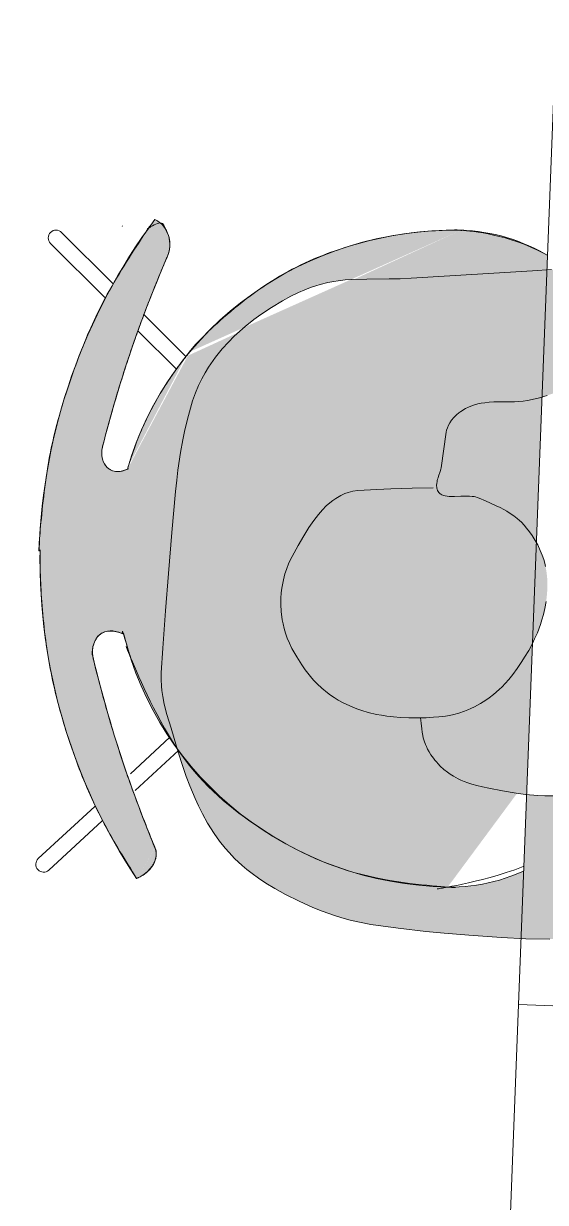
# Model space of a CAD drawing. Header units: millimetres. Extents: x 17924 to 83548, y -4690 to 56252.
# Drawn here: x 79107 to 79507, y 52659 to 53564 of the extents above; entities that cross this region are included whole.
import ezdxf

# ---------------------------------------------------------------- set-up
doc = ezdxf.new("R2010")
doc.units = ezdxf.units.MM
doc.header["$MEASUREMENT"] = 0
for name, color, linetype, lineweight in [('FURN-FREE', 1, 'Continuous', 0), ('PRES-FILL', 7, 'Continuous', 0), ('PRES-PEOP', 42, 'Continuous', 0)]:
    doc.layers.add(name, color=color, linetype=linetype, lineweight=lineweight)

# ---------------------------------------------------------------- blocks, each defined once
blk = doc.blocks.new('ANT_13')
at = {"color": 0, "linetype": 'ByBlock', "lineweight": -2}
for p, q in [((-230.6050000000032, 252.3579999999783), (-230.5849999999991, 252.3589999999967)), ((-222.1099999999933, 252.0420000000013), (-182.1699999999983, 208.8469999999797)), ((-230.9230000000025, 243.8939999999857), (-193.1000000000058, 202.9900000000052)), ((249.7079999999987, 243.2330000000075), (208.2010000000082, 201.560999999987)), ((258.2300000000032, 234.763999999981), (218.9060000000027, 195.2989999999845)), ((-237.2879999999932, 197.6639999999898), (-237.7749999999942, 197.3369999999995)), ((-157.5270000000091, 182.1999999999971), (-129.5180000000037, 151.900999999998)), ((-170.4360000000015, 178.4900000000052), (-139.413999999997, 144.9219999999768)), ((181.9289999999892, 175.1599999999744), (153.163999999997, 146.2839999999997)), ((194.6730000000098, 170.9689999999828), (162.7639999999956, 138.9270000000106)), ((237.9219999999987, 154.1479999999865), (237.9240000000063, 154.1490000000049)), ((-190.0079999999944, -176.9710000000196), (-240.1240000000034, -227.2660000000033)), ((-180.8860000000059, -184.8450000000157), (-231.6219999999958, -235.7579999999871)), ((200.5110000000059, -183.8859999999986), (249.0679999999993, -236.398000000001)), ((191.0699999999997, -191.3760000000038), (240.2560000000085, -244.5680000000139)), ((-240.1019999999917, -235.7510000000038), (-240.1239999999962, -235.7600000000093)), ((248.7309999999998, -244.8740000000253), (248.7309999999998, -244.8849999999948))]:
    blk.add_line(p, q, dxfattribs=at)
at = {"color": 0, "linetype": 'ByBlock', "lineweight": -2, "extrusion": (0, 0, -1)}
for centre, radius, start, end in [((226.5099585044227, 247.9666756855586), 6.000000000000012, 47.15889444444441, 137.2503583333333), ((-10.84310449810437, -197.5296352611767), 449.2945550665205, 55.50108333333331, 90.38600277777776), ((-4.928342642917414, -185.8805704263068), 436.8134136936625, 91.1704888888889, 126.0554083333333), ((-253.9718071524039, 238.997360632522), 6.000000000000004, 135.0319611111111, 224.8725805555556), ((-244.6581340468183, -240.4625302021304), 6.000000000000006, 137.325825, 227.2958666666667), ((-244.6504633875084, -240.4851204502629), 6.000000000000004, 227.1111666666667, 317.2096027777778)]:
    blk.add_arc(centre, radius, start, end, dxfattribs=at)
at = {"color": 0, "linetype": 'ByBlock', "lineweight": -2}
for centre, radius, start, end in [((-226.5152713026764, 247.9676244759758), 5.999999999999996, 132.8928833333333, 222.7335027777778), ((253.9664626423328, 238.9966108046356), 6.000000000000006, 45.01981666666666, 135.1112805555555), ((132.7071059824011, -735.3424480638205), 962.6963830246399, 102.0174, 111.1355305555556), ((-169.4349192846275, -727.9805375627038), 971.6445047199427, 65.2129611111111, 74.33109166666665), ((-235.8759852194707, -231.4913881488319), 6.000000000000007, 135.1867472222222, 225.1567888888889), ((-235.869163090807, -231.5142489645077), 6.000000000000012, 224.9720888888888, 315.070525)]:
    blk.add_arc(centre, radius, start, end, dxfattribs=at)
for centre, major_axis, ratio, start_param, end_param in [((93.713626152894, 189.1944012008753), (18.41705503726558, -12.11588146826803), 0.7751110379519796, 2.077604210805752, 4.019110361497601), ((-69.79697139903874, 189.0052291860775), (-18.85645010637372, -11.42001704835107), 0.710141361513294, 2.274888714839134, 4.205581096373834)]:
    blk.add_ellipse(centre, major_axis=major_axis, ratio=ratio, start_param=start_param, end_param=end_param, dxfattribs=at)
at = {"color": 0, "linetype": 'ByBlock', "lineweight": -2, "extrusion": (0, 0, -0.9999999999999998)}
for centre, major_axis, ratio, start_param, end_param in [((5.602032608054287, -66.64383137636469), (4.853131661300846, 259.9547020407177), 0.9615384615384605, 4.71238898038469, 6.033510042954888), ((9.50135314144427, -66.71662820161146), (4.853131661300846, 259.9547020407177), 0.9615384615384605, 0.2429364510200118, 1.570796326794897), ((5.602729983103927, -66.64335468206264), (-249.9564442699204, 4.666472751250931), 0.7200000000000006, 4.7115489922008, 6.283185307179586), ((6.022656809931505, -66.65119433996733), (-253.4356479310827, 4.731426504006887), 0.7101157289572858, 3.141592653589793, 4.71322896856858)]:
    blk.add_ellipse(centre, major_axis=major_axis, ratio=ratio, start_param=start_param, end_param=end_param, dxfattribs=at)
at = {"color": 0, "linetype": 'ByBlock', "lineweight": -2, "extrusion": (0, 0, -0.9999999999999997)}
blk.add_ellipse((-222.6850850694027, 182.0806756646343), major_axis=(20.94804797271574, 9.330090363337069), ratio=0.9239178866150758, start_param=1.587065655824202, end_param=3.141592653589793, dxfattribs=at)
at = {"color": 0, "linetype": 'ByBlock', "lineweight": -2, "extrusion": (0, 0, -1)}
blk.add_ellipse((246.9130862459206, 173.3136979749543), major_axis=(9.336634261293675, 19.01903679660439), ratio=0.766062144496864, start_param=1.570796326794897, end_param=3.125323324560488, dxfattribs=at)
at = {"color": 0, "linetype": 'ByBlock', "lineweight": -2}
blk.add_point((258.2100000000137, 243.236000000019), dxfattribs=at)
blk = doc.blocks.new('*U89')
at = {"extrusion": (0, 0, -1)}
h = blk.add_hatch(color=7, dxfattribs=at)
edge = h.paths.add_edge_path()
edge.add_arc((189.5230698579689, 3.894953851093305), 436.8134136936625, 181.1704888888889, 216.0554083333334, ccw=False)
edge.add_line((-247.1991972945689, -5.028036447518389), (-248.1122242495912, -5.04669123802887))
edge.add_arc((201.1721346928389, -2.019808004093647), 449.2945550665204, 145.5010833333334, 180.3860027777778, ccw=False)
edge.add_ellipse((-178.4381762329576, 231.5083815634207), major_axis=(-9.330090363337066, -20.94804797271573), ratio=0.9239178866150759, start_angle=90.93216388888891, end_angle=180, ccw=False)
edge.add_line((-158.9346738031745, 223.2300806680141), (-158.9509580197773, 223.2407149623832))
edge.add_arc((738.9849474954826, -123.8838094883758), 962.6963830246397, 158.8644694444445, 161.6479117317408)
edge.add_line((-174.7483423471567, 179.2264030120496), (-174.8475005683431, 179.2592964940195))
edge.add_line((-174.8475005683431, 179.2592964940195), (-174.7632560480706, 179.1814415873523))
edge.add_arc((738.9849474954826, -123.8838094883758), 962.6963830246397, 161.6507310214406, 167.9826)
edge.add_line((-202.6133815909998, 76.55798393366422), (-202.6133855943626, 76.55796512743837))
edge.add_ellipse((-185.3627297544153, 78.62026789306401), major_axis=(11.42001704835106, 18.85645010637372), ratio=0.7101413615132938, start_angle=119.0379527777778, end_angle=229.6584777777778)
edge.add_line((-182.5489720905607, 60.23238496079284), (-182.7609163116576, 60.28017894512595))
edge.add_ellipse((70.28633080802683, 3.221263885970984), major_axis=(-259.9547020407177, -4.853131661300892), ratio=0.96153846153846, start_angle=323.43319051925664, end_angle=345.69466111111115, ccw=False)
edge.add_line((-141.279692255368, 148.237389632799), (-141.2795005683147, 148.2372964940223))
edge.add_line((-141.2795005683147, 148.2372964940223), (-141.2796552746877, 148.2374394665167))
edge.add_ellipse((70.28633080802683, 3.221263885970984), major_axis=(-259.9547020407177, -4.853131661300892), ratio=0.96153846153846, start_angle=270, end_angle=323.43317649861206, ccw=False)
edge.add_line((65.61985805675795, 253.1777081558903), (65.61938136247045, 253.1770107808188))
edge.add_ellipse((70.28585411373933, 3.220566510921344), major_axis=(-4.666472751250975, 249.9564442699204), ratio=0.7200000000000009, start_angle=-90.04779895583567, end_angle=0, ccw=False)
edge.add_line((250.2583243620651, 6.371899793577405), (250.2582958129518, 6.373381804273565))
edge.add_line((250.2582958129351, 6.373381804260134), (250.25835027844, 6.370465271502326))
edge.add_line((250.2583502784466, 6.37046527151339), (250.2583243620631, 6.371899793570321))
edge.add_ellipse((70.29369377164403, 2.800639684093767), major_axis=(-4.731426504006932, 253.4356479310827), ratio=0.7101157289572861, start_angle=180, end_angle=270.04779272652974, ccw=False)
edge.add_line((75.02512027566263, -250.6350082470017), (75.02560038451338, -250.6345009173383))
edge.add_ellipse((70.3591276332736, -0.6780566474262741), major_axis=(-259.9547020407177, -4.853131661300892), ratio=0.96153846153846, start_angle=13.919233333333295, end_angle=90, ccw=False)
edge.add_line((-180.8396707460925, -65.51667338454718), (-182.3148174292292, -65.89743086455564))
edge.add_ellipse((-185.5519017692131, -84.89032965886872), major_axis=(12.11588146826803, -18.41705503726557), ratio=0.7751110379519797, start_angle=129.7219388888889, end_angle=240.9620472222222)
edge.add_line((-203.9136546580412, -84.16156648722972), (-203.9136485167401, -84.16158838127012))
edge.add_arc((731.623036994366, 178.2582157786528), 971.6445047199427, 195.6689083333333, 204.786883102424)
edge.add_line((-150.507241983214, -229.0981570245494), (-150.5065005683282, -229.1007035059811))
edge.add_line((-150.5065005683282, -229.1007035059811), (-150.5061343833804, -229.100555523597))
edge.add_line((-150.5061343833804, -229.100555523597), (-150.5055005683244, -229.0987035059734))
edge.add_line((-150.5055005683244, -229.0987035059734), (-150.5383184758102, -228.9914209545095))
edge.add_ellipse((-169.6711985432776, -238.0897897518953), major_axis=(-19.0190367966044, -9.336634261293675), ratio=0.7660621444968635, start_angle=90, end_angle=179.0678361111111, ccw=False)
edge.add_line((-162.5187564786902, -252.6595538665497), (-163.6179454810917, -253.1991566765719))
at = {"color": 0}
blk.add_rational_spline([(163.6179454810772, -253.1991566765792), (244.3956380618474, -142.2440036543194), (247.1991972945689, -5.028036447518389), (247.6557107720728, -5.037363842777268), (248.1122242495912, -5.04669123802887), (249.0632559276273, 136.1162228151879), (169.1080861778464, 252.4564290876879), (150.0661567962525, 243.9753090432787), (158.93467380316, 223.2300806680141), (158.9428159114759, 223.2353978152023), (158.9509580197773, 223.2407149623832), (167.384311715854, 201.4254568799515), (174.7483423471567, 179.2264030120496), (174.7979214577499, 179.2428497530345), (174.8475005683431, 179.2592964940195), (174.8053783081996, 179.2203690406823), (174.7632560480706, 179.1814415873523), (191.5264878287999, 128.6399398121866), (202.6133815909998, 76.55798393366422), (202.6133835926739, 76.55797453055857), (202.6133855943626, 76.55796512743837), (207.6479790385347, 47.05271919767256), (182.5489720905753, 60.23238496078557), (182.6549442011019, 60.25628195296304), (182.7609163116576, 60.28017894512595), (171.0129643532564, 108.1699772469947), (141.279692255368, 148.237389632799), (141.2795964118559, 148.2373430634107), (141.2795005683147, 148.2372964940223), (141.2795779214939, 148.2373679802768), (141.2796552746877, 148.2374394665167), (65.21804999950109, 250.7350764623552), (-65.6198580567725, 253.177708155883), (-65.6196197096142, 253.1773594683546), (-65.61938136247045, 253.1770107808188), (-245.7382225845649, 256.5396752922679), (-250.2583243620611, 6.371899793572084), (-250.2583100890479, 6.372640798959765), (-250.2582958129497, 6.37338180426741), (-250.2583230456949, 6.37192353788123), (-250.25835027844, 6.370465271502326), (-250.258337321764, 6.37118253258086), (-250.2583243620611, 6.371899793572084), (-255.1439419148665, -247.2723441011403), (-75.02512027566263, -250.6350082469944), (-75.02536033009528, -250.6347545821773), (-75.02560038451338, -250.6345009173383), (128.3684962364932, -254.4316945140963), (180.8396707460925, -65.5166733845399), (181.5772440876462, -65.7070521245405), (182.3148174292292, -65.89743086455564), (209.2685806552036, -53.96520079177571), (203.9136546580412, -84.16156648722972), (203.9136515873979, -84.16157743424992), (203.9136485167401, -84.16158838127012), (182.9888989878091, -158.759124501441), (150.5072419832431, -229.0981570245494), (150.5068712757638, -229.0994302652689), (150.5065005683282, -229.1007035059811), (150.5063174758543, -229.100629514789), (150.5061343833804, -229.100555523597), (150.5058174758597, -229.0996295147852), (150.5055005683244, -229.0987035059734), (150.5219095220673, -229.0450622302378), (150.5383184758102, -228.9914209545095), (143.8066565910995, -243.4735979856486), (162.5187564787047, -252.6595538665642), (163.0683509798691, -252.9293552715608), (163.6179454810772, -253.1991566765792)], [1, 0.954018458761833, 1, 1, 1, 0.954018458761833, 1, 0.7128353987122346, 1, 1, 1, 0.9997050096312174, 1, 1, 1, 1, 1, 0.9984737766805626, 1, 1, 1, 0.5691322564512941, 1, 1, 1, 0.9811892478442809, 1, 1, 1, 1, 1, 0.8932412642455915, 1, 1, 1, 0.7068117680607829, 1, 0.9999999999957255, 1, 1, 1, 0.999999999995883, 1, 0.7068118065158087, 1, 1, 1, 0.7875766260787885, 1, 1, 1, 0.5646781698281227, 1, 1, 1, 0.9968360298930732, 1, 1, 1, 1, 1, 1, 1, 1, 1, 0.7128353987122346, 1, 1, 1], degree=2, knots=[0, 0, 0, 0.03448275862068965, 0.03448275862068965, 0.06896551724137931, 0.06896551724137931, 0.1034482758620689, 0.1034482758620689, 0.1379310344827586, 0.1379310344827586, 0.1724137931034482, 0.1724137931034482, 0.2068965517241378, 0.2068965517241378, 0.2241379310344826, 0.2241379310344826, 0.2413793103448275, 0.2413793103448275, 0.2758620689655172, 0.2758620689655172, 0.3103448275862069, 0.3103448275862069, 0.3448275862068964, 0.3448275862068964, 0.3793103448275861, 0.3793103448275861, 0.4137931034482755, 0.4137931034482755, 0.4310344827586206, 0.4310344827586206, 0.4482758620689654, 0.4482758620689654, 0.4827586206896549, 0.4827586206896549, 0.5172413793103448, 0.5172413793103448, 0.5517241379310345, 0.5517241379310345, 0.5862068965517239, 0.5862068965517239, 0.6206896551724138, 0.6206896551724138, 0.6551724137931033, 0.6551724137931033, 0.6896551724137929, 0.6896551724137929, 0.7241379310344825, 0.7241379310344825, 0.7586206896551724, 0.7586206896551724, 0.7931034482758622, 0.7931034482758622, 0.8275862068965517, 0.8275862068965517, 0.8620689655172412, 0.8620689655172412, 0.8965517241379309, 0.8965517241379309, 0.9051724137931034, 0.9051724137931034, 0.9137931034482757, 0.9137931034482757, 0.9224137931034483, 0.9224137931034483, 0.9310344827586206, 0.9310344827586206, 0.9655172413793103, 0.9655172413793103, 1, 1, 1], dxfattribs=at)
at = {"color": 0, "linetype": 'Continuous', "lineweight": 0, "rotation": 270}
blk.add_blockref('ANT_13', (-3.642499431662145, 8.823296494025271), dxfattribs=at)
blk = doc.blocks.new('SERIES 7_13')
at = {"color": 0, "linetype": 'Continuous', "lineweight": 0, "rotation": 89.99999999999997}
blk.add_blockref('*U89', (-5.04669123802887, -248.1122242496058), dxfattribs=at)
blk = doc.blocks.new('*U146')
at = {"color": 7, "linetype": 'ByBlock', "lineweight": -2}
blk.add_wipeout([(-341.4464195396576, 913.868864829361), (410.9570127338521, 884.7916420746915), (341.4463745148533, -913.868540045878), (-410.9570577586564, -884.7913172911793)], dxfattribs=at).dxf.layer = 'PRES-FILL'
at = {"layer": 'FURN-FREE', "linetype": 'ByBlock', "lineweight": -2, "flags": 128}
blk.add_lwpolyline([(-410.957057758671, -884.7913172911794), (-341.4464195396577, 913.868864829361), (410.9570127338666, 884.7916420746769), (341.4463745148532, -913.868540045878), (-410.957057758671, -884.7913172911794)], close=True, dxfattribs=at)
blk = doc.blocks.new('*U147')
at = {"color": 7, "linetype": 'ByBlock', "lineweight": -2}
blk.add_wipeout([(-341.44641953966493, 913.8688648293748), (410.9570127338445, 884.7916420746908), (341.44637451484573, -913.8685400458489), (-410.9570577586637, -884.7913172911649)], dxfattribs=at).dxf.layer = 'PRES-FILL'
at = {"layer": 'FURN-FREE', "linetype": 'ByBlock', "lineweight": -2, "flags": 128}
blk.add_lwpolyline([(-410.9570577586783, -884.7913172911649), (-341.4464195396649, 913.8688648293755), (410.9570127338593, 884.7916420746915), (341.446374514846, -913.8685400458489), (-410.9570577586783, -884.7913172911649)], close=True, dxfattribs=at)
blk = doc.blocks.new('*U144')
at = {"layer": 'PRES-FILL', "color": 7, "linetype": 'ByBlock', "lineweight": -2, "rotation": 90}
blk.add_blockref('*U146', (14.5387831916305, 376.2015813279504), dxfattribs=at)
blk.add_blockref('*U147', (-14.53843956303899, -376.201850945552), dxfattribs=at)
blk = doc.blocks.new('*U151')
at = {"layer": 'PRES-FILL', "linetype": 'ByBlock', "lineweight": -2}
h = blk.add_hatch(color=0, dxfattribs=at)
edge = h.paths.add_edge_path(flags=16)
edge.add_spline(control_points=[(-87.07831214769249, -291.0744552105898), (-88.89239608468051, -288.4548494401097), (-89.38684500837553, -283.2889002702723), (-89.49025166837237, -277.4036297993007)], knot_values=[0, 0, 0, 0, 1, 1, 1, 1], degree=3, periodic=0)
edge.add_spline(control_points=[(-89.49025166837237, -277.4036297993007), (-94.07544578357192, -264.2978469137743), (-102.2647964179341, -248.1244687475555), (-94.97166972405103, -247.5728208029468), (-87.95137615261774, -247.0418098000519), (-89.7245452563584, -264.0690811901877), (-89.49025166837237, -277.4036297993007)], knot_values=[0, 0, 0, 0, 0.5095306753181346, 0.5095306753181346, 0.5095306753181346, 1, 1, 1, 1], degree=3, periodic=0)
edge.add_spline(control_points=[(-89.49025166837237, -277.4036297993007), (-87.52906642855669, -283.0092524418287), (-86.227245478025, -288.0536722698598), (-87.07831214769249, -291.0744552105898)], knot_values=[0, 0, 0, 0, 1, 1, 1, 1], degree=3, periodic=0)
edge.add_spline(control_points=[(-87.07831214769249, -291.0744552105898), (-85.95999222937098, -292.6893514408439), (-84.34017201392271, -293.3365619410179), (-82.00130538467056, -292.5880610099703), (-63.59383381525549, -286.6971694839449), (-44.85866232329863, -280.6748171648942), (-26.44999149458454, -274.1039725800074), (-3.977330236462876, -266.0825154139602), (18.35495155214448, -258.114249027858), (40.76494914465002, -249.8098054022121), (62.09082103252149, -241.9071048271726), (84.02545566086337, -234.3002088238427), (102.036338375372, -220.2868875461718), (117.4488240068968, -208.295242479915), (129.9151441368667, -193.2241611071513), (142.6432244093958, -178.5923170648311), (163.0005941388081, -155.1900558744092), (182.8546414146331, -131.3060623629426), (203.2343677893732, -107.9247166534042), (213.1979345754735, -96.49367016923497), (224.2374659782072, -86.0311025782139), (234.336419344676, -74.70105654423242), (246.717891962966, -60.81024532427546), (254.7748833751975, -44.37492258180282), (259.7027346674149, -25.00474835190107), (268.8092894337897, 10.790883861162), (269.3557246566706, 46.90065336134285), (252.6851600430236, 77.86553913383977), (241.2536237630702, 99.09914599223703), (227.3397290833163, 117.7993371364137), (211.9662182720713, 135.6688070436066), (198.2174307192909, 151.6497725143563), (184.4468728898137, 167.5986870604975), (170.5998475073575, 183.4938566907367), (153.8705150601672, 202.6976618187909), (137.0851828110463, 221.9010084819456), (119.8497930294398, 240.5959913312254), (106.823258527329, 254.7256885524839), (88.38601897298213, 262.3861756958941), (71.07116077229875, 271.4910562303266), (49.31172820176289, 282.9330808634113), (28.25311481852259, 292.6512301065959), (3.265834411569813, 297.327335357113), (-21.50146026010771, 301.9622726039379), (-44.73838342507224, 298.5593976669188), (-68.35236469293159, 290.7234910957341), (-91.13489496558759, 283.1634876956523), (-111.8712580557403, 273.7577884623024), (-130.4584782136517, 259.7759117501555), (-157.4580053185928, 239.466039910214), (-182.7918153615246, 217.5136692575179), (-207.6003872518704, 194.9019255928724), (-226.2076064090725, 177.9423975816462), (-243.9963418850311, 159.9594654293614), (-260.3465887235943, 140.7443127179868), (-265.369662271456, 134.841091423732), (-270.0630620164666, 127.4894450132851), (-269.8281436665566, 119.542554963904), (-269.0001458406477, 91.53279035791638), (-265.0361819725294, 65.12352676320006), (-263.1618364924216, 37.95410509096109), (-261.1843437510615, 9.289520726684714), (-260.234048720944, -19.56111516155943), (-257.9202655615009, -48.25189084419981), (-257.6397211215663, -51.73062547016889), (-254.9934591089768, -54.59069810863002), (-254.1837163049568, -58.03427320504852), (-253.3515663618164, -61.57313863997115), (-253.2291796872887, -65.17489315883722), (-253.4760670081887, -68.77246832678793), (-254.4084206014377, -82.3584723509266), (-267.5626279749413, -92.20125338996877), (-268.1809031531448, -106.6588880038908), (-268.9817591903266, -125.3859603039746), (-262.4752963332066, -142.6908594273555), (-255.5529541847427, -157.7631315541948), (-248.2408484707266, -173.6840503381973), (-230.6169023986149, -188.9544215020142), (-215.094516461395, -195.9084356162057), (-194.6235048089657, -205.0794293369836), (-227.5421476998235, -119.8030906883068), (-210.4050449188217, -122.7259414140426), (-200.6489644700923, -124.3899080240517), (-194.8665631468248, -152.8433226549969), (-181.9270150395605, -153.2528445356584), (-179.8478432335905, -153.318647942433), (-175.6591534204854, -153.3011556875863), (-175.591642320047, -151.0476115536439), (-174.6981617055644, -121.2229162775329), (-175.9042505497346, -84.15658467015601), (-191.9475750214115, -63.78702212477219), (-196.1806730425815, -58.41242815859732), (-202.3631110610004, -54.47162794199539), (-209.6942834992442, -51.72211669213721)], knot_values=[0, 0, 0, 0, 0.004098381531734696, 0.004098381531734696, 0.004098381531734696, 0.03635368013720219, 0.03635368013720219, 0.03635368013720219, 0.07572982011414187, 0.07572982011414187, 0.07572982011414187, 0.1132010653974124, 0.1132010653974124, 0.1132010653974124, 0.14526640270913, 0.14526640270913, 0.14526640270913, 0.1965519000639748, 0.1965519000639748, 0.1965519000639748, 0.2216251747810174, 0.2216251747810174, 0.2216251747810174, 0.25236539637566, 0.25236539637566, 0.25236539637566, 0.3091726121130702, 0.3091726121130702, 0.3091726121130702, 0.3481271264153437, 0.3481271264153437, 0.3481271264153437, 0.3829647993414165, 0.3829647993414165, 0.3829647993414165, 0.4250540564899624, 0.4250540564899624, 0.4250540564899624, 0.4568651827461615, 0.4568651827461615, 0.4568651827461615, 0.4968419500255261, 0.4968419500255261, 0.4968419500255261, 0.5364667654958765, 0.5364667654958765, 0.5364667654958765, 0.5746963866582342, 0.5746963866582342, 0.5746963866582342, 0.630228181300859, 0.630228181300859, 0.630228181300859, 0.6718787961638446, 0.6718787961638446, 0.6718787961638446, 0.6846745725113127, 0.6846745725113127, 0.6846745725113127, 0.7297748169105458, 0.7297748169105458, 0.7297748169105458, 0.7773569765908894, 0.7773569765908894, 0.7773569765908894, 0.78312627708974, 0.78312627708974, 0.78312627708974, 0.7890552252170661, 0.7890552252170661, 0.7890552252170661, 0.8114455046014806, 0.8114455046014806, 0.8114455046014806, 0.8404477855449914, 0.8404477855449914, 0.8404477855449914, 0.8710830444871903, 0.8710830444871903, 0.8710830444871903, 0.9114849997865957, 0.9114849997865957, 0.9114849997865957, 0.9344856628054873, 0.9344856628054873, 0.9344856628054873, 0.9381814897131244, 0.9381814897131244, 0.9381814897131244, 0.9870941822375215, 0.9870941822375215, 0.9870941822375215, 1, 1, 1, 1], degree=3, periodic=0)
edge.add_line((-209.6942834992442, -51.72211669213721), (-193.9554313921326, -0.02416496869409457))
edge.add_spline(control_points=[(-193.9554313921326, -0.02416496869409457), (-187.0334699935556, 22.71264097993844), (-179.5682325627859, 45.27655141681316), (-171.5461613383814, 67.66414764718502), (-163.0286974003029, 91.43426115247712), (-139.5974247023187, 107.5570674201881), (-118.7270846086249, 121.898021075016), (-107.4085535302656, 129.6754951798357), (-96.13803730568907, 136.5337036815472), (-80.50538087006862, 136.889317852736), (-68.37265735136316, 137.1653149896883), (-58.48686090826959, 133.7888066898595), (-50.14550819517899, 127.2132180820627)], knot_values=[0, 0, 0, 0, 0.3242048070790112, 0.3242048070790112, 0.3242048070790112, 0.6684304659642469, 0.6684304659642469, 0.6684304659642469, 0.8551130404015013, 0.8551130404015013, 0.8551130404015013, 1, 1, 1, 1], degree=3, periodic=0)
edge.add_line((-50.14550819517899, 127.2132180820627), (-43.44551937065262, 121.931536357064))
edge.add_spline(control_points=[(-43.44551937065262, 121.931536357064), (-52.97537610727886, 111.9743174005416), (-61.70828375140991, 101.2227619635087), (-66.21967390885402, 86.3820928451023), (-72.00109886937571, 67.36351722244581), (-70.56204819518462, 51.92159684377839), (-65.78859446715796, 32.36011425746256), (-60.91834914837091, 12.40198238464654), (-52.41068678937881, -3.899051625005086), (-40.46282677568524, -16.59624482723302), (-29.76929379776266, -27.9604434435023), (-15.70692158865131, -35.86571801296668), (4.085994196786487, -37.78828460554359), (21.39602580966312, -39.46967853733804), (32.80868237360119, -32.61645050877996), (46.03115763617825, -27.68787525541848), (56.11757800572377, -23.92824017643579), (63.95629683328298, -4.318340353172971), (73.36998533715814, -9.364488506849739), (78.17783261310251, -11.94170461560134), (80.01234252598078, -18.39455939167237), (82.9570862191249, -23.17112827469828), (90.37560748164833, -35.20446003903635), (104.8919222977347, -43.48754374749842), (103.9488796295409, -59.94721314540948), (102.6316696438007, -82.93752061140549), (81.87161202238349, -92.77921701142623), (71.79374211272807, -109.5896862432128), (62.7509441045695, -124.6735957450292), (56.88481326242618, -143.0784906290937), (45.74386686031357, -155.8284881344589), (27.61782189121732, -176.5724195560615), (-8.658404096160666, -176.6467294013273), (-33.86351756972726, -189.2710082729172), (-57.29500610368268, -201.0069461387902), (-80.00715993153426, -218.5647198101942), (-102.90926256495, -230.2106602262065), (-126.4267073182709, -242.1695080541394), (-170.3451343521519, -203.4649171256606), (-183.9370973615951, -215.0859390001569), (-185.4372476237477, -216.3685557200224), (-186.1864357418672, -221.3471233283926), (-185.659091535359, -224.0190201072546), (-183.9894642690633, -232.4785265553219), (-161.5987339165004, -243.6861511579482), (-165.304747505128, -244.3993410344701), (-170.2820739891977, -245.3571839500801), (-189.8162513641801, -233.952116057364), (-202.09413852734, -232.4393783165142), (-206.9790718614167, -231.8375139307464), (-219.1576623974615, -228.455448597073), (-217.4211306994912, -233.8441241849941), (-214.2524660100171, -243.6768880085729), (-208.3265807279458, -250.7895085956843), (-201.6973211800141, -257.1143157225742), (-184.8370183137085, -273.2002998294483), (-168.6169997198012, -289.9416467815463), (-141.3669247969592, -295.3527005507203), (-121.8067194644536, -299.236775111669), (-104.2733657352655, -296.6543974041851), (-90.11643816899596, -293.8974959615152), (-88.45242821297143, -293.5734488526359), (-87.5004884775044, -292.5729312999611), (-87.07831214769249, -291.0744552105898)], knot_values=[0, 0, 0, 0, 0.0445675321191511, 0.0445675321191511, 0.0445675321191511, 0.1016815997639398, 0.1016815997639398, 0.1016815997639398, 0.1599537725823565, 0.1599537725823565, 0.1599537725823565, 0.2121083342373425, 0.2121083342373425, 0.2121083342373425, 0.2577204674264914, 0.2577204674264914, 0.2577204674264914, 0.2925144935189276, 0.2925144935189276, 0.2925144935189276, 0.3102848248294786, 0.3102848248294786, 0.3102848248294786, 0.3550525854241348, 0.3550525854241348, 0.3550525854241348, 0.4175826737119677, 0.4175826737119677, 0.4175826737119677, 0.4736904586800346, 0.4736904586800346, 0.4736904586800346, 0.5649764407445235, 0.5649764407445235, 0.5649764407445235, 0.6498388415546573, 0.6498388415546573, 0.6498388415546573, 0.7369813565731338, 0.7369813565731338, 0.7369813565731338, 0.746599309966639, 0.746599309966639, 0.746599309966639, 0.7770507628045908, 0.7770507628045908, 0.7770507628045908, 0.817948298408715, 0.817948298408715, 0.817948298408715, 0.8342199689575515, 0.8342199689575515, 0.8342199689575515, 0.8639110295738617, 0.8639110295738617, 0.8639110295738617, 0.9394247835290591, 0.9394247835290591, 0.9394247835290591, 0.9936288375354178, 0.9936288375354178, 0.9936288375354178, 1, 1, 1, 1], degree=3, periodic=0)
at = {"layer": 'PRES-PEOP', "color": 0, "linetype": 'ByBlock', "lineweight": -2, "flags": 128}
for points in [[(-234.4068808369266, 169.0906735679018), (-221.1801281703083, 182.1916326266801), (-207.6003872518704, 194.9019255928724), (-188.8775052118363, 211.7217838182696), (-174.6420367021783, 224.1188703548105), (-163.8261587084417, 233.267986270308), (-147.3327363734934, 246.7134438256617), (-130.4584782136517, 259.7759117501555), (-123.3876059024842, 264.8100010362687), (-117.0363840643477, 268.8880222294829), (-111.3539795657925, 272.2237745787861), (-106.286533729326, 274.9763921833073), (-97.20546287669276, 279.4503421412956), (-90.21766494204348, 282.5454043600184), (-79.45338816940057, 286.8216294290178), (-68.35236469293159, 290.7234910957341), (-59.5107298659932, 293.4471491506265), (-51.78579568705754, 295.4562093081768), (-45.02292611259327, 296.9043342348305), (-39.09441937915108, 297.9186073094315), (-33.89301285964757, 298.6020385596785), (-29.32737730336521, 299.0367884892476), (-21.29574884195608, 299.4131664882152), (-15.22893654958898, 299.3588478971942), (-10.64999018980598, 299.1200783302775), (-3.728334178893419, 298.4306351407722), (3.265834411569813, 297.327335357113), (12.46063176776079, 295.3439162999712), (20.24677087239252, 293.2512324417476), (26.89106804701441, 291.1681580380246), (32.59583310671587, 289.1669515980611), (42.38526201740024, 285.3004316108709), (49.60971837964462, 282.1279998647224), (60.34563902559603, 276.9946774120908), (71.07116077229875, 271.4910562303266), (84.16554956572509, 264.8096079493407), (93.89426320134226, 259.7076186665217), (100.9646685340194, 255.6189139131166), (106.0667264504664, 252.315841356758), (109.7493221461409, 249.6679132725112), (112.4172083462036, 247.5701425350853), (116.2482528725013, 244.220017857413), (119.8497930294398, 240.5959913312254), (132.6979038993886, 226.4874842953286), (151.7347689663802, 205.0712808005337), (170.5998475073575, 183.4938566907367), (191.3199092516807, 159.613473555175), (211.9662182720713, 135.6688070436066), (217.6608790938481, 128.9255744580005), (222.5220415047152, 122.9457932665828), (230.7307522971241, 112.2608270392811), (236.6162551757661, 104.0265295074059), (240.8656775628406, 97.70626433068537), (246.9567493692521, 87.96289182602777), (252.6851600430236, 77.86553913383977), (255.6112011808, 72.00006473407848), (257.9991721704573, 66.3988462924026), (259.9352156384484, 61.06375360448146), (261.4920587415472, 55.99325818748912), (262.7311186126608, 51.183228740294), (264.4999594269029, 42.03026317188051), (265.4798767317843, 33.89387390909542), (265.9238664176446, 26.69031665791408), (266.0100869621383, 20.33172577725782), (265.5182914153775, 9.102410778112244), (264.6441841367268, 0.6152995671291137), (263.7220589076387, -5.775524188473355), (261.9369664566839, -15.38602891910705), (259.7027346674149, -25.00474835190107), (257.7057586418159, -32.13119249287411), (255.7067508124674, -38.14499454926408), (253.7572033100514, -43.23971082241042), (251.8927186691508, -47.57111563844956), (250.1363679588831, -51.26537918805843), (248.5015860661806, -54.42532405036036), (245.4147808725029, -59.79421680475934), (242.9058246013301, -63.68805529142264), (240.9121832162491, -66.53464094627998), (237.7375238322857, -70.68730826774845), (234.336419344676, -74.70105654423242), (226.6173887544792, -83.06450075341854), (214.7909972059279, -95.37645145693386), (208.9390826034069, -101.5847513136396), (203.2343677893732, -107.9247166534042), (172.9304244106388, -143.2506966261135), (142.6432244093958, -178.5923170648311), (133.0965265071209, -189.593204085686)], [(66.17757750486635, -119.9705141630548), (68.90354670611123, -114.6949491470295), (71.79374211272807, -109.5896862432128), (73.80122429443873, -106.5143338276248), (75.8713559737298, -103.7532835172315), (80.11477573073353, -98.80882554670097), (88.04553050492541, -90.46445269041578), (90.97034011234064, -87.29309203200683), (93.42340685565432, -84.44310771265009), (95.45113077067799, -81.86691979394527), (97.10941717298556, -79.53288277846877), (98.45482165512658, -77.41822973033413), (100.5295296544355, -73.52661777267349), (101.8147759945787, -70.42362006570329), (102.6055891057113, -67.97882080206182), (103.4823997727144, -64.10188794034184), (103.7696760531326, -62.06110071079456), (103.9488796295409, -59.94721314540948), (103.9927140582513, -58.4279397984501), (103.9526922794976, -56.99974532198394), (103.6582850963096, -54.34725361221354), (103.1427501478902, -51.98716082794999), (102.4693809570163, -49.87504345673369), (101.6879214964138, -47.97432475963433), (100.8372089628101, -46.25483523544972), (99.94732226854103, -44.69163697905606), (82.9570862191249, -23.17112827469828), (82.4169195461509, -22.25719381845556), (81.45320973414346, -20.46599681637599), (79.81731581123313, -17.22912845783867), (79.18522076912632, -16.02980535195093), (78.61000370237889, -15.00570320931729), (78.08360124448518, -14.13736461136432), (77.60120854776324, -13.40442642359994), (76.697654540636, -12.19632752951293), (75.96131422797771, -11.36491177351854), (75.3709609289217, -10.79029243584955), (74.90461697911087, -10.38978889395366), (74.16398616229708, -9.842380679139751), (73.36998533715814, -9.364488506849739), (72.49267998240975, -8.962462160925497), (71.65084077585198, -8.703761114244116), (70.84226110620511, -8.569429354014574), (70.06492567351233, -8.542578291642712), (69.31699200571893, -8.608178315364057), (68.596773774545, -8.752870529788197), (67.90272573793482, -8.96479677176103), (66.56678859708336, -9.560587400424993), (65.32274638997478, -10.3183750473836), (64.1616986731533, -11.18108238813875), (63.07606026243593, -12.10490313483751), (62.05932081471838, -13.05659026015201), (60.15100263092609, -15.01456964110548), (56.78253222814965, -18.74204165529227), (54.20841529436439, -21.53716236562468), (52.23772807940259, -23.49208592536161), (50.73157436081237, -24.81918595179741), (49.58377622833359, -25.71115056143026), (48.71170624461956, -26.31138595109223), (47.38407803751033, -27.08538573049009), (46.03115763617825, -27.68787525541848), (41.14279106850154, -29.60597467207117), (32.72531438816804, -33.02838913031155), (29.53264048261917, -34.2234225627908), (26.69112670372851, -35.18649124915828), (24.15397117933026, -35.94678563054185), (21.88557056343416, -36.53612635013997), (17.78318420782307, -37.36443722769036), (14.57464397161675, -37.78772810976079), (12.08240237246355, -37.97796170704532), (10.15999094919243, -38.04236301075434), (7.183411548314325, -38.00312066570041), (4.085994196786487, -37.78828460554359), (0.4403737819811795, -37.35794864021591), (-2.858309069721145, -36.83057572197868), (-5.84876125966548, -36.2299938389624), (-8.564750951169117, -35.57590565179999), (-11.03580198762938, -34.88455092345248), (-15.47857093273342, -33.39042738132412), (-19.1691651368601, -31.87875092688773), (-22.25357212290692, -30.40577965369448), (-24.84542585066811, -29.00602930039167), (-27.0339924206346, -27.69911170224077)], [(-46.56729240313871, -9.401978497800883), (-49.74958764277108, -4.983619128586724), (-52.35336050300975, -0.9304961400630418), (-54.49262900937902, 2.759496046113782), (-56.25760176772019, 6.098309928696835), (-59.10513734643609, 12.18893206608482), (-61.0383872987004, 16.96421616699081), (-62.37392875715886, 20.66253824339947), (-64.19257346299855, 26.39819447686023), (-65.78859446715796, 32.36011425746256), (-66.64477253949008, 35.9827360316558), (-68.01847898183041, 42.55375367679517), (-68.9482014669411, 48.11542845769145), (-69.53273843559145, 52.87905333252274), (-69.85516086999996, 56.99600192153594), (-69.98333494143299, 60.57754650742572), (-69.97145529574482, 63.70783238660078), (-69.65647728987824, 69.20912594275433), (-69.16090285839164, 73.38183408492478), (-68.63570730191714, 76.55294285366836), (-67.58975172397186, 81.39933644185658), (-66.21967390885402, 86.3820928451023), (-65.28854973468697, 89.2233877965773), (-64.32329805429617, 91.79808918753406), (-63.34147138573462, 94.13767933374038), (-61.31355789891677, 98.34385630654288), (-59.355735620411, 101.8469666700403), (-57.51622492621391, 104.7897896943614), (-55.81924314860953, 107.2799869206792), (-52.67698760877829, 111.4701040472573), (-50.19690710457508, 114.4923500022123), (-46.31972185198538, 118.8716206829413), (-42.30569761839433, 123.1151943609875), (-37.17673083152476, 128.2779775811941), (-32.55223477016261, 132.6613215968537), (-28.36935152750084, 136.363198793144), (-24.58353855238238, 139.4794023793656), (-21.16036056822486, 142.0980942585447), (-18.07083924759354, 144.2974868078309), (-12.42827247459354, 147.91635210198), (-7.978171584072697, 150.4178222497867), (-4.506025404072716, 152.1627967708046), (0.9362206786026945, 154.5522892464942), (6.681528498680564, 156.6466464374826), (10.38938036326726, 157.7690462046157), (13.83364221469674, 158.6426483223768), (17.03679352928884, 159.310706085118), (20.01880347135011, 159.8093462112593), (25.56112095963181, 160.4273498497932), (30.36523422948085, 160.6486500554747), (34.53990713552776, 160.6142200297327), (38.17451452445675, 160.4205421618826), (44.5040573317674, 159.7423388601455), (49.2339560864857, 158.9747639230045), (56.31828541000868, 157.4559263445262), (63.41155187656113, 155.5570370833739), (67.70635538520582, 154.153905343599), (71.65519600964763, 152.5851879464026), (75.27847268193, 150.900868020457), (78.5973257597434, 149.1414275598509), (81.63301767338999, 147.3394912078511), (84.40647955590975, 145.5211912736413), (89.39856656448683, 141.7915277159336), (93.52057342246553, 138.2050253056805), (96.91933085487835, 134.8360576005944), (99.72086304314143, 131.7226116729435), (102.0314276506178, 128.878989240271), (105.7364564428426, 123.6534266352537), (108.2131006441341, 119.5425119704596), (109.8897458869906, 116.360668859983), (112.0977602937273, 111.4431320484437), (113.9169936891703, 106.3691285354435), (116.7337356304997, 97.23919516448223), (119.0805075920434, 88.95712232639198), (120.8751813448544, 81.59692017255293), (122.1345309530807, 75.14444670264493), (122.9227373104804, 69.53903802596324), (123.3215610878397, 64.69876016346097), (123.4139054685511, 60.53526913035603), (123.275490584223, 56.96215856767958), (122.9713083906827, 53.89929255555035), (122.5547825535614, 51.27471885274281), (121.4622984165981, 46.8232851979119), (120.3167313563754, 43.6178360592603), (119.2614332931771, 41.29697196181223), (117.3443576208665, 37.96192358598637), (115.0026224108296, 34.81802084116498), (105.5501601624201, 23.89269022780354), (98.31126201320149, 15.84339198208181), (87.2920829769937, 3.922780513748876), (76.17947707413987, -7.913021600659704)], [(-157.042435429852, 90.9955246393074), (-152.8280269784955, 95.39893694824423), (-148.918439586414, 99.09592784885899), (-141.6870556455033, 105.2519075408054), (-136.0330490506967, 109.6387236947194), (-127.3706120812785, 115.9125026753172), (-118.7270846086249, 121.898021075016), (-114.4754538413035, 124.760858057256), (-110.7186524038698, 127.1435904119571), (-107.3748006496244, 129.0987303479633), (-104.3863909629508, 130.685917449533), (-101.7108107902823, 131.9638798828528), (-99.31458631504938, 132.9863758949505), (-97.16994770410383, 133.80049154468), (-93.2945527339034, 135.0257922144956), (-90.27314506998664, 135.7621329850808), (-87.93534555032966, 136.2026412833948), (-84.30265278930892, 136.670300077094), (-80.50538087006862, 136.889317852736), (-78.25674674109905, 136.8983661509556), (-76.19554371058621, 136.8296944462782), (-74.30360977836972, 136.6980007165694), (-72.56483424316684, 136.5157851139957), (-69.39366102521308, 136.0221975486202), (-66.71165217200905, 135.4293562631356), (-64.43382694984757, 134.7887446573441), (-62.49210436175781, 134.1358053404838), (-60.83149146552023, 133.4943439557101), (-58.00926545343827, 132.2158047600387), (-55.96055171414628, 131.1279622743023), (-54.4610787417696, 130.2403047857515), (-52.26969124645257, 128.7945918584883), (-50.14550819517899, 127.2132180820627), (-46.79551378291217, 124.5723772195634), (-43.44551937065262, 121.931536357064)]]:
    blk.add_lwpolyline(points, dxfattribs=at)

msp = doc.modelspace()

# ---------------------------------------------------------------- block references
at = {"layer": 'FURN-FREE', "linetype": 'Continuous', "lineweight": 0, "extrusion": (0, 0, -1), "xscale": 1.000000317032586, "yscale": 1.000000317032586, "zscale": 1.000000317032586, "rotation": 272.2132441080021}
msp.add_blockref('SERIES 7_13', (-79118.79819718258, 53159.16027209751), dxfattribs=at)

# ---------------------------------------------------------------- next in the draw order: block references
at = {"layer": 'PRES-FILL', "color": 7}
msp.add_blockref('*U144', (80385.97347375909, 52776.47190316023), dxfattribs=at)

# ---------------------------------------------------------------- next in the draw order: block references
at = {"layer": 'PRES-FILL', "xscale": 1.000009635247656, "yscale": 1.000009635247656, "zscale": 1.000009635247656, "rotation": 134.18625151259}
msp.add_blockref('*U151', (79468.55010620775, 53147.2916801835), dxfattribs=at)

doc.saveas('drawing.dxf')
